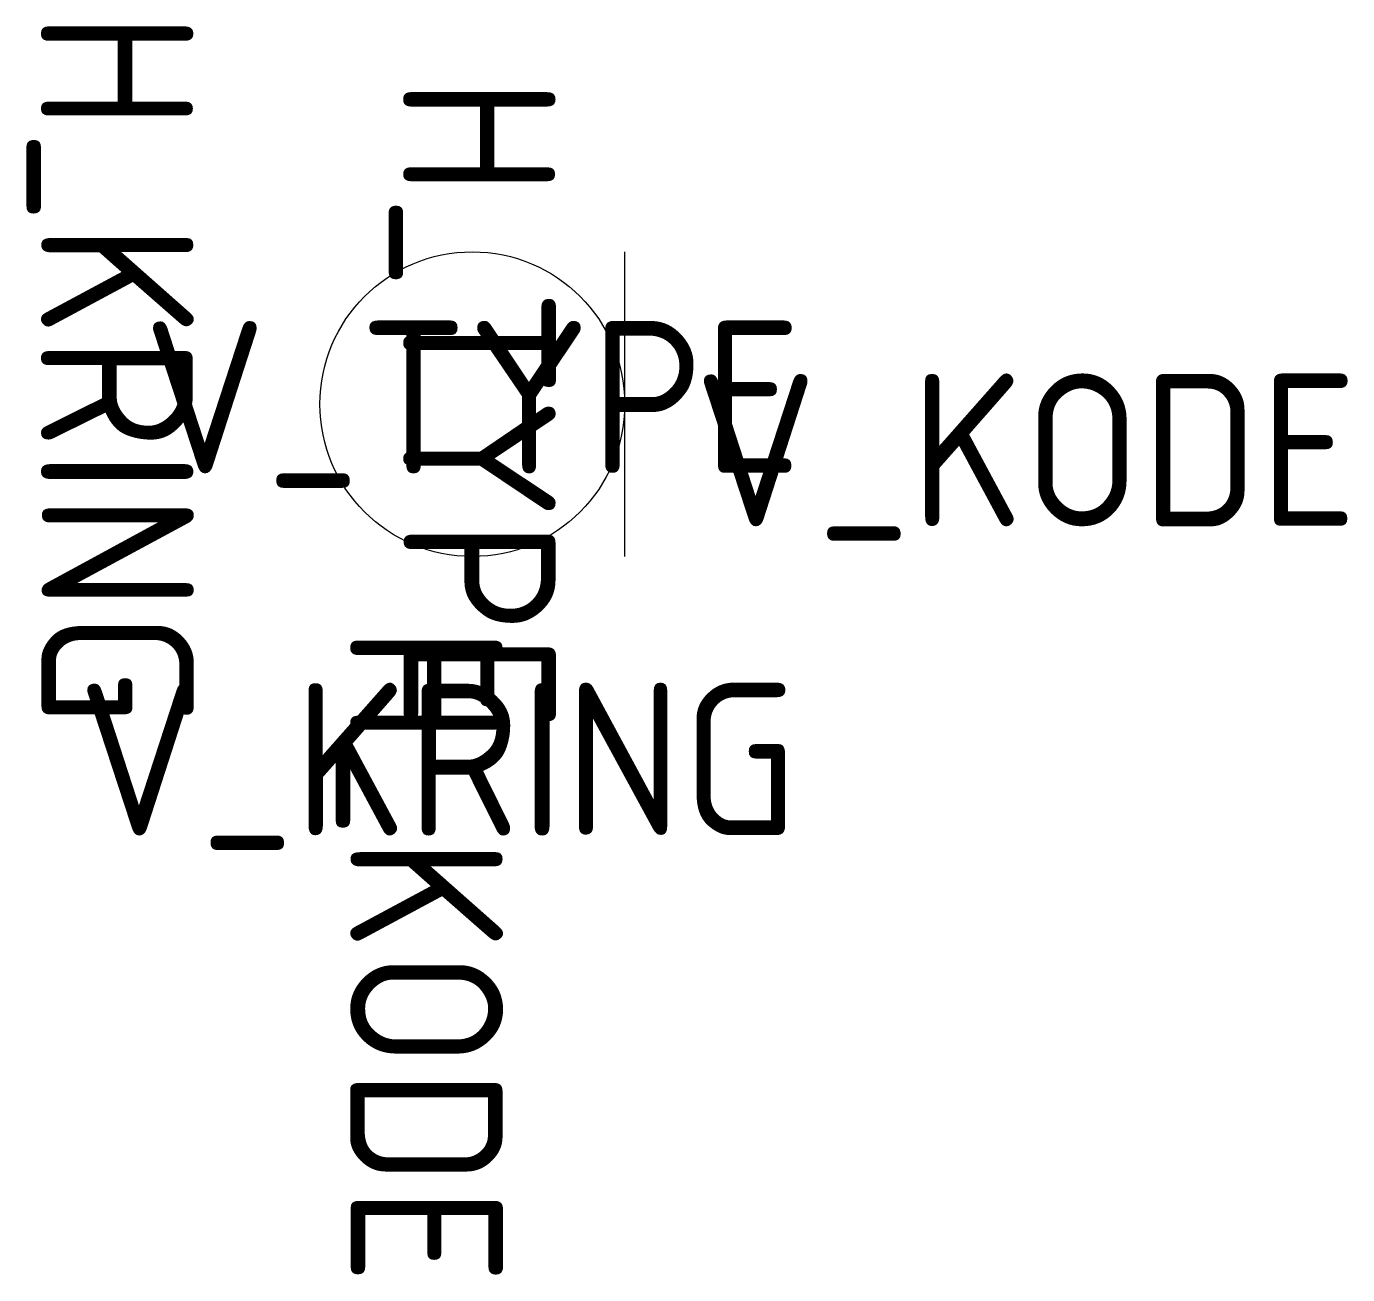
# Model space of a CAD drawing. Extents: x -7.3 to 14.4, y -14.3 to 6.2.
import ezdxf
from ezdxf.enums import TextEntityAlignment as Align

# ---------------------------------------------------------------- set-up
doc = ezdxf.new("R2010")
doc.units = 0
doc.layers.get('0').update_dxf_attribs({"linetype": 'CONTINUOUS'})
doc.layers.add('0-0000-ALGEMEEN-50', color=6, linetype='CONTINUOUS')
doc.styles.get("Standard").update_dxf_attribs({"font": 'iso8.shx'})

msp = doc.modelspace()

# ---------------------------------------------------------------- linework, layer by layer
msp.add_circle((0, 0), 2.5)
at = {"layer": '0-0000-ALGEMEEN-50'}
msp.add_line((2.5, -2.5), (2.5, 2.5), dxfattribs=at)

# ---------------------------------------------------------------- texts
msp.add_attdef('H_KRING', text='XXX', height=2.5, rotation=270).set_placement((-7.078, 0.567), align=Align.CENTER)
msp.add_attdef('H_TYPE', text='XXX', height=2.5, rotation=270).set_placement((0, 0), align=Align.MIDDLE)
msp.add_attdef('V_TYPE', text='XXX', height=2.5).set_placement((0, 0), align=Align.MIDDLE)
msp.add_attdef('V_KODE', (3.638, -2.004), 'XXX', height=2.5)
msp.add_attdef('H_KODE', (-2.004, -3.638), 'XXX', height=2.5, rotation=270)
msp.add_attdef('V_KRING', text='XXX', height=2.5).set_placement((-0.567, -7.078), align=Align.CENTER)

doc.saveas('drawing.dxf')
